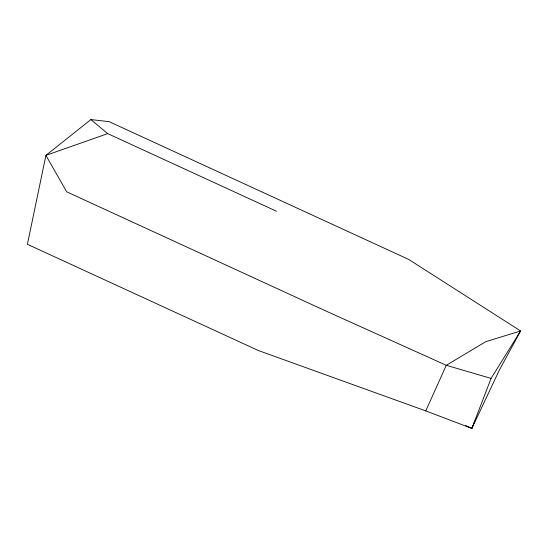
<?xml version="1.0" encoding="UTF-8"?>
<svg xmlns="http://www.w3.org/2000/svg" width="548" height="548" viewBox="0 0 548 548"><rect width="100%" height="100%" fill="white"/><g stroke="black" fill="none" stroke-linecap="round" stroke-linejoin="round"><path stroke-width="0.82" d="M465.649 425.577L471.849 428.426L491.07 378.401L520.6 330.971L408.74 259.444L109.141 121.663L90.886 119.574L45.916 155.365L27.4 244.312L258.32 350.508L425.775 410.904L471.849 428.426L499.324 370.153L520.6 330.971L485.72 341.699L446.284 365.297L425.775 410.904M471.849 428.426L475.082 420.563M276.5 211.247L107.723 133.63L45.916 155.365L66.698 191.814L324.642 310.435L446.284 365.297L491.07 378.401M90.886 119.574L107.723 133.63"/></g></svg>
